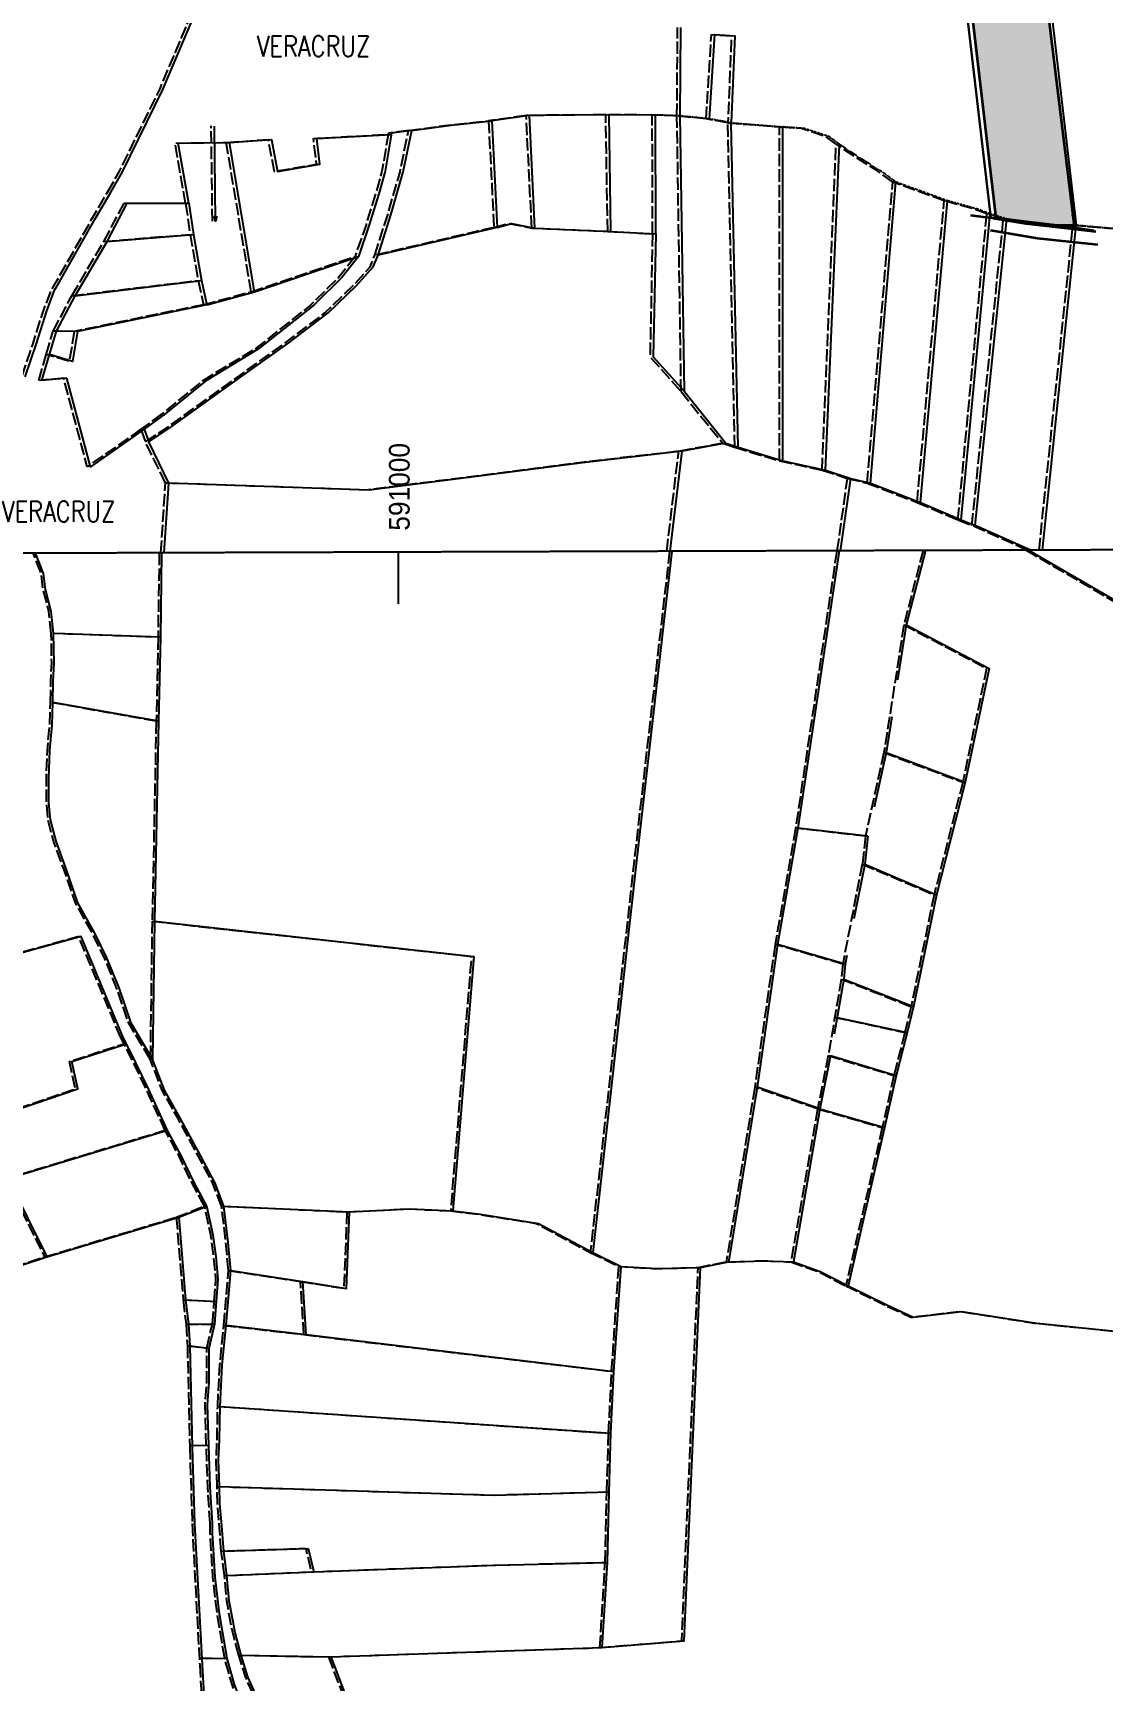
# Model space of a CAD drawing. Header units: millimetres. Extents: x 581621 to 602053, y 1331411 to 1340683.
# Drawn here: x 590658 to 591692, y 1334935 to 1336529 of the extents above; entities that cross this region are included whole.
import ezdxf
from ezdxf.enums import TextEntityAlignment as Align

# ---------------------------------------------------------------- set-up
doc = ezdxf.new("R2010")
doc.units = ezdxf.units.MM
doc.header["$PDMODE"] = 35
doc.header["$PDSIZE"] = 0.5
for name, pattern in [('ACAD_ISO02W100', [15, 12, -3]), ('DGN Style 2', [90.06457, 54.038742, -36.025828]), ('HIDDEN', [0.375, 0.25, -0.125])]:
    doc.linetypes.add(name, pattern=pattern)
for name, color, linetype in [('2', 7, 'Continuous'), ('3', 7, 'Continuous'), ('43', 7, 'Continuous'), ('44', 7, 'Continuous'), ('CVL_CUADCON_TIT', 1, 'Continuous'), ('CVL_PUNTO', 250, 'Continuous'), ('FONDO_MANAGUA', 8, 'ACAD_ISO02W100'), ('MICROS', 14, 'ACAD_ISO02W100')]:
    doc.layers.add(name, color=color, linetype=linetype)
for name, color, linetype, lineweight in [('Level 16', 7, 'Continuous', 0), ('Level 17', 7, 'Continuous', 0), ('PARCELAS', 7, 'Continuous', 0)]:
    doc.layers.add(name, color=color, linetype=linetype, lineweight=lineweight)
doc.styles.add('ROMANS', font='ROMANS', dxfattribs={"height": 0.2})
doc.styles.add('Style-INTL_ENGINEERING', font='INTL_ENGINEERING.shx')

# ---------------------------------------------------------------- blocks, each defined once
blk = doc.blocks.new('*U310')
at = {"layer": 'FONDO_MANAGUA'}
blk.add_lwpolyline([(590822.4, 1336144.5), (590821.3, 1336236.5)], dxfattribs=at)
blk.add_solid([(590822.4, 1336144.5), (590822.4, 1336144.3), (590822.3, 1336144.5)], dxfattribs=at)

msp = doc.modelspace()

# ---------------------------------------------------------------- hatches: boundary and pattern name
h = msp.add_hatch(color=7)
h.dxf.hatch_style = 1
h.paths.add_polyline_path([(591629.4, 1336628.7), (591557.1, 1336622.3), (591588.7, 1336352.1), (591599.3, 1336348.8), (591608.6, 1336347.1), (591629.4, 1336344.7), (591646.1, 1336342.7), (591663.4, 1336342.9), (591664.2, 1336342.9), (591664.3, 1336344.5), (591663.3, 1336352.4)])
h.paths.add_polyline_path([(591663.4, 1336342.9), (591646.3, 1336342.7), (591663.2, 1336340.7)])
h.paths.add_polyline_path([(591664.2, 1336342.8), (591663.7, 1336342.9), (591663.4, 1336342.9), (591663.2, 1336340.7), (591664.2, 1336340.6)])
h.paths.add_polyline_path([(591588.8, 1336351), (591589, 1336349.4), (591596.1, 1336348.5), (591596.1, 1336348.8)], flags=16)
h.paths.add_polyline_path([(591588.7, 1336352.1), (591588.8, 1336351), (591596.1, 1336348.8), (591599.2, 1336348.2), (591599.3, 1336348.8)], flags=17)
h.paths.add_polyline_path([(591599.3, 1336348.8), (591599.2, 1336348.2), (591599.9, 1336348.1), (591608.6, 1336347.1)], flags=17)

# ---------------------------------------------------------------- linework, layer by layer
at = {"layer": '2', "color": 1, "linetype": 'Continuous'}
for p, q in [((591611.9, 1336811.8), (591666.6, 1336342.9)), ((591283.7, 1336448.4), (591284.3, 1336533.9)), ((590834.4, 1336346.5), (590833.4, 1336438.6)), ((591137.8, 1336448.8), (591101.5, 1336443.7)), ((591101.5, 1336443.7), (591106.7, 1336340.6)), ((591214.8, 1336449.5), (591137.8, 1336448.8)), ((591143.2, 1336340), (591137.8, 1336448.8)), ((591216.6, 1336336.8), (591214.8, 1336449.5)), ((591259.8, 1336449.3), (591214.8, 1336449.5)), ((591260.1, 1336334.3), (591259.8, 1336449.3)), ((591287.7, 1336181.9), (591283.7, 1336448.4)), ((591339.5, 1336128.3), (591332.9, 1336441.8)), ((591382.9, 1336114.8), (591382.7, 1336437.8)), ((590872, 1336278.4), (590847.9, 1336422.7)), ((591024, 1336434.4), (591004.6, 1336431.6)), ((591424, 1336106), (591437.5, 1336421)), ((591467.7, 1336093.3), (591492.2, 1336384.4)), ((590729.6, 1336327.1), (590749, 1336364.2)), ((590749, 1336364.2), (590808.5, 1336363.9)), ((590808.5, 1336363.9), (590812.9, 1336333.9)), ((591515.9, 1336074.8), (591542, 1336366.4)), ((591555.4, 1336057.8), (591583.3, 1336353.7)), ((591568.9, 1336052.4), (591599.3, 1336348.8)), ((591633.8, 1336028.6), (591666.6, 1336342.9)), ((590698.6, 1336274.6), (590729.6, 1336327.1)), ((590729.6, 1336327.1), (590812.9, 1336333.9)), ((590812.9, 1336333.9), (590820.6, 1336289.3)), ((591106.7, 1336340.6), (590991.5, 1336313.7)), ((591143.2, 1336340), (591216.6, 1336336.8)), ((591216.6, 1336336.8), (591260.1, 1336334.3)), ((590872, 1336278.4), (590972.4, 1336312.5)), ((590698.6, 1336274.6), (590820.6, 1336289.3)), ((590820.6, 1336289.3), (590825.9, 1336265.9)), ((590825.9, 1336265.9), (590872, 1336278.4)), ((590680.4, 1336240.4), (590698.6, 1336274.6)), ((590825.9, 1336265.9), (590701, 1336240)), ((590673.7, 1336217.8), (590680.4, 1336240.4)), ((590701, 1336240), (590680.4, 1336240.4)), ((590666.5, 1336192.6), (590673.7, 1336217.8)), ((590690.7, 1336194.8), (590666.5, 1336192.6)), ((591287.7, 1336181.9), (591327.8, 1336131.9)), ((590785.6, 1336160.3), (590765.4, 1336145.4)), ((590765.4, 1336145.4), (590769.7, 1336133.4)), ((590789.1, 1336093.4), (590769.7, 1336133.4)), ((591273.8, 1336027.5), (591285.4, 1336124.2)), ((591327.8, 1336131.9), (591285.4, 1336124.2)), ((591327.8, 1336131.9), (591339.5, 1336128.3)), ((591339.5, 1336128.3), (591382.9, 1336114.8)), ((591382.9, 1336114.8), (591424, 1336106)), ((591424, 1336106), (591448.6, 1336098)), ((590784.7, 1336026), (590789.1, 1336093.4)), ((591438.7, 1336028), (591448.6, 1336098)), ((591448.6, 1336098), (591467.7, 1336093.3)), ((591467.7, 1336093.3), (591515.9, 1336074.8)), ((591515.9, 1336074.8), (591555.4, 1336057.8)), ((591555.4, 1336057.8), (591568.9, 1336052.4)), ((591622.3, 1336028.6), (591568.9, 1336052.4))]:
    msp.add_line(p, q, dxfattribs=at)
for points in [[(590733.1, 1336374.7), (590744.3, 1336394.2), (590783.5, 1336474.1), (590818.7, 1336557.4), (590841, 1336608.9)], [(591311.9, 1336445.5), (591317, 1336527.1), (591336.3, 1336526), (591332.9, 1336441.8)], [(591024, 1336434.4), (591062.1, 1336439.5), (591101.5, 1336443.7)], [(590808.5, 1336363.9), (590798.3, 1336422.2), (590847.9, 1336422.7)], [(590847.9, 1336422.7), (590888.3, 1336425.6), (590894.2, 1336394.8), (590935.2, 1336401.7), (590932.2, 1336426.6), (591004.6, 1336430.6)], [(591004.6, 1336431.6), (590998.4, 1336395.1), (590992.2, 1336373), (590982.7, 1336342.2), (590972.4, 1336312.5)], [(590991.5, 1336313.7), (591004.3, 1336353.6), (591015.9, 1336394.2), (591024, 1336434.4)], [(590650.3, 1336196.3), (590661.1, 1336228.5), (590671.1, 1336260), (590678.6, 1336279.8), (590683.4, 1336287.9), (590718, 1336348.8), (590733.1, 1336374.7)], [(590835.6, 1336351.5), (590834.4, 1336346.5), (590833.1, 1336351.5)], [(591106.7, 1336340.6), (591120.6, 1336344.4), (591143.2, 1336340)], [(591260.1, 1336334.3), (591257.6, 1336215.6), (591287.7, 1336181.9)], [(590769.7, 1336133.4), (590792.4, 1336148.3), (590855.3, 1336193.6), (590904.2, 1336228.4), (590943.2, 1336258), (590970.5, 1336284.3), (590986.8, 1336302.5), (590991.5, 1336313.7)], [(590972.4, 1336312.5), (590956.8, 1336292.5), (590929.3, 1336265.4), (590876, 1336223.2), (590825.1, 1336192.4), (590785.6, 1336160.3)], [(590701, 1336240), (590696.1, 1336211.1), (590673.7, 1336217.8)], [(590765.4, 1336145.4), (590713.4, 1336109.3), (590690.7, 1336194.8)], [(591285.4, 1336124.2), (591191.6, 1336113.4), (591066.3, 1336097.2), (590982.9, 1336086.7), (590789.1, 1336093.4)]]:
    msp.add_lwpolyline(points, dxfattribs=at)
at = {"layer": '3', "color": 1, "linetype": 'HIDDEN'}
for p, q in [((591283.7, 1336448.4), (591259.8, 1336449.3)), ((591311.9, 1336445.5), (591283.7, 1336448.4)), ((591332.9, 1336441.8), (591311.9, 1336445.5)), ((591332.9, 1336441.8), (591382.7, 1336437.8)), ((591542, 1336366.4), (591492.2, 1336384.4)), ((591599.3, 1336348.8), (591583.3, 1336353.7))]:
    msp.add_line(p, q, dxfattribs=at)
for points in [[(591437.5, 1336421), (591427.6, 1336428.4), (591403.8, 1336436.2), (591382.7, 1336437.8)], [(591492.2, 1336384.4), (591478.6, 1336394.6), (591458.3, 1336407.2), (591437.5, 1336421)], [(591583.3, 1336353.7), (591571.1, 1336358.3), (591542, 1336366.4)], [(591666.6, 1336342.9), (591633.1, 1336342.5), (591599.3, 1336348.8)], [(591666.6, 1336342.9), (591700.4, 1336339.9), (591729.1, 1336338.5)]]:
    msp.add_lwpolyline(points, dxfattribs=at)
at = {"layer": '43', "color": 1, "linetype": 'Continuous'}
msp.add_lwpolyline([(588422.9, 1340626.4), (595224.2, 1340647.4), (595239, 1336039.8), (588436.6, 1336018.8)], close=True, dxfattribs=at)
at = {"layer": 'CVL_CUADCON_TIT', "color": 1, "lineweight": 35, "ltscale": 0.5}
for p, q in [((591564.4, 1336352.3), (591583.9, 1336349.9)), ((591583.5, 1336338.1), (591629.1, 1336330.2)), ((591629.1, 1336330.2), (591665.4, 1336326.4)), ((591664.2, 1336340.6), (591683.6, 1336337.7)), ((591665.4, 1336326.4), (591687.4, 1336324.1))]:
    msp.add_line(p, q, dxfattribs=at)
at = {"layer": 'CVL_CUADCON_TIT', "color": 1, "lineweight": 30, "ltscale": 0.5, "flags": 128}
msp.add_lwpolyline([(591553.2, 1336612.2), (591583.9, 1336349.9), (591589, 1336349.4), (591557.1, 1336622.3), (591629.4, 1336628.7), (591607.9, 1336826.7), (591532.4, 1336782.1), (591553.2, 1336612.2)], dxfattribs=at)
at = {"layer": 'CVL_CUADCON_TIT', "color": 1, "lineweight": 35, "ltscale": 0.5, "flags": 128}
msp.add_lwpolyline([(591557.1, 1336622.3), (591629.4, 1336628.7), (591663.3, 1336352.4), (591664.3, 1336344.5), (591664.2, 1336340.6), (591629.4, 1336344.7), (591589, 1336349.4), (591557.1, 1336622.3)], close=True, dxfattribs=at)
msp.add_lwpolyline([(591585.8, 1336349.7), (591617.7, 1336344.3), (591666, 1336338.8), (591685.5, 1336336.6)], dxfattribs=at)
at = {"layer": 'CVL_PUNTO', "color": 1, "lineweight": 35, "ltscale": 0.5}
for p in [(591589, 1336349.4), (591629.4, 1336344.7), (591663.3, 1336352.4), (591664.3, 1336344.5), (591664.2, 1336340.6)]:
    msp.add_point(p, dxfattribs=at)
at = {"layer": 'FONDO_MANAGUA', "color": 1}
for p, q in [((591280.5, 1336448.4), (591281.1, 1336533.8)), ((591134.7, 1336448.8), (591098.3, 1336443.6)), ((591098.3, 1336443.6), (591103.5, 1336340.6)), ((591211.6, 1336449.5), (591134.7, 1336448.8)), ((591140.1, 1336340), (591134.7, 1336448.8)), ((591213.5, 1336336.8), (591211.6, 1336449.5)), ((591256.6, 1336449.3), (591211.6, 1336449.5)), ((591256.9, 1336334.3), (591256.6, 1336449.3)), ((591280.5, 1336448.4), (591256.6, 1336449.3)), ((591284.5, 1336181.9), (591280.5, 1336448.4)), ((591308.7, 1336445.5), (591280.5, 1336448.4)), ((591329.7, 1336441.8), (591308.7, 1336445.5)), ((591336.3, 1336128.2), (591329.7, 1336441.8)), ((591329.7, 1336441.8), (591379.5, 1336437.8)), ((591379.7, 1336114.8), (591379.5, 1336437.8)), ((590868.8, 1336278.4), (590844.7, 1336422.7)), ((591020.8, 1336434.3), (591001.5, 1336431.6)), ((591420.8, 1336106), (591434.3, 1336421)), ((591464.5, 1336093.3), (591489.1, 1336384.4)), ((591538.8, 1336366.3), (591489.1, 1336384.4)), ((590726.4, 1336327.1), (590745.9, 1336364.2)), ((590745.9, 1336364.2), (590805.3, 1336363.9)), ((590805.3, 1336363.9), (590809.8, 1336333.9)), ((591512.7, 1336074.8), (591538.8, 1336366.3)), ((591552.2, 1336057.8), (591580.1, 1336353.7)), ((591565.7, 1336052.4), (591596.1, 1336348.8)), ((591596.1, 1336348.8), (591580.1, 1336353.7)), ((591630.6, 1336028.6), (591663.4, 1336342.9)), ((590695.4, 1336274.6), (590726.4, 1336327.1)), ((590726.4, 1336327.1), (590809.8, 1336333.9)), ((590809.8, 1336333.9), (590817.5, 1336289.3)), ((591103.5, 1336340.6), (590988.3, 1336313.7)), ((591140.1, 1336340), (591213.5, 1336336.8)), ((591213.5, 1336336.8), (591256.9, 1336334.3)), ((590868.8, 1336278.4), (590969.2, 1336312.5)), ((590695.4, 1336274.6), (590817.5, 1336289.3)), ((590817.5, 1336289.3), (590822.7, 1336265.9)), ((590822.7, 1336265.9), (590868.8, 1336278.4)), ((590677.3, 1336240.4), (590695.4, 1336274.6)), ((590822.7, 1336265.9), (590697.8, 1336240)), ((590670.6, 1336217.8), (590677.3, 1336240.4)), ((590697.8, 1336240), (590677.3, 1336240.4)), ((590663.4, 1336192.6), (590670.6, 1336217.8)), ((590687.5, 1336194.8), (590663.4, 1336192.6)), ((591284.5, 1336181.9), (591324.7, 1336131.9)), ((590782.4, 1336160.3), (590762.2, 1336145.4)), ((590762.2, 1336145.4), (590766.5, 1336133.4)), ((590785.9, 1336093.4), (590766.5, 1336133.4)), ((591270.6, 1336027.5), (591282.2, 1336124.2)), ((591324.7, 1336131.9), (591282.2, 1336124.2)), ((591324.7, 1336131.9), (591336.3, 1336128.2)), ((591336.3, 1336128.2), (591379.7, 1336114.8)), ((591379.7, 1336114.8), (591420.8, 1336106)), ((591420.8, 1336106), (591445.4, 1336098)), ((590781.5, 1336026), (590785.9, 1336093.4)), ((591435.5, 1336028), (591445.4, 1336098)), ((591445.4, 1336098), (591464.5, 1336093.3)), ((591464.5, 1336093.3), (591512.7, 1336074.8)), ((591512.7, 1336074.8), (591552.2, 1336057.8)), ((591552.2, 1336057.8), (591565.7, 1336052.4)), ((591619.2, 1336028.6), (591565.7, 1336052.4)), ((590779.9, 1336026), (590778.7, 1335944.3)), ((591435, 1336028), (591395.2, 1335759.8)), ((591518.4, 1336028.3), (591499.9, 1335956.4)), ((590778.7, 1335944.3), (590675.5, 1335948.1)), ((590778.7, 1335944.3), (590777, 1335863.1)), ((591499.9, 1335956.4), (591480.6, 1335832.9)), ((590777, 1335863.1), (590674.8, 1335881.4)), ((590777, 1335863.1), (590773, 1335669.8)), ((591480.6, 1335832.9), (591462.8, 1335752)), ((591480.6, 1335832.9), (591556.8, 1335804.2)), ((591556.8, 1335804.2), (591529.1, 1335695.4)), ((591395.2, 1335759.8), (591375.4, 1335647.4)), ((591462.8, 1335752), (591395.2, 1335759.8)), ((591462.8, 1335752), (591459.7, 1335725)), ((591459.7, 1335725), (591440.7, 1335628.4)), ((591459.7, 1335725), (591529.1, 1335695.4)), ((591529.1, 1335695.4), (591506.9, 1335587.3)), ((590773, 1335669.8), (590771.1, 1335536.5)), ((591375.4, 1335647.4), (591355.7, 1335509.3)), ((591440.7, 1335628.4), (591375.4, 1335647.4)), ((591440.7, 1335628.4), (591439.4, 1335613.9)), ((591439.4, 1335613.9), (591426.7, 1335539.9)), ((591439.4, 1335613.9), (591506.9, 1335587.3)), ((591506.9, 1335587.3), (591500.8, 1335562.3)), ((591433.1, 1335576.9), (591500.8, 1335562.3)), ((591500.8, 1335562.3), (591490.3, 1335520.7)), ((591426.7, 1335539.9), (591416.5, 1335488.5)), ((591426.7, 1335539.9), (591490.3, 1335520.7)), ((591490.3, 1335520.7), (591479, 1335470.3)), ((591355.7, 1335509.3), (591328.1, 1335339.9)), ((591416.5, 1335488.5), (591355.7, 1335509.3)), ((591416.5, 1335488.5), (591390.7, 1335340.5)), ((591416.5, 1335488.5), (591479, 1335470.3)), ((591479, 1335470.3), (591443.8, 1335317.3)), ((590796.4, 1335383.6), (590823.7, 1335394.4)), ((590840.2, 1335394.4), (590961.7, 1335388.8)), ((590669, 1335345.2), (590796.4, 1335383.6)), ((590796.4, 1335383.6), (590803.1, 1335303.9)), ((590525, 1335298.9), (590669, 1335345.2)), ((591196.7, 1335349.6), (591224.2, 1335336.1)), ((591300.9, 1335335.1), (591326.4, 1335340.2)), ((590842.4, 1335279.1), (590846.9, 1335332.1)), ((590846.9, 1335332.1), (590916.5, 1335321.5)), ((591217.3, 1335234.6), (591224.2, 1335336.1)), ((590919.7, 1335270.1), (590916.5, 1335321.5)), ((590803.1, 1335303.9), (590805.8, 1335280.2)), ((590803.1, 1335303.9), (590833.1, 1335302.3)), ((590831.3, 1335280.4), (590833.1, 1335302.3)), ((590805.8, 1335280.2), (590831.3, 1335280.4)), ((590805.8, 1335280.2), (590807.1, 1335259.4)), ((590825.9, 1335257.1), (590831.3, 1335280.4)), ((590842.4, 1335279.1), (590919.7, 1335270.1)), ((590807.1, 1335259.4), (590809.4, 1335161.4)), ((590807.1, 1335259.4), (590825.9, 1335257.1)), ((590919.7, 1335270.1), (591217.3, 1335234.6)), ((591214.4, 1335174.8), (591217.3, 1335234.6)), ((590836.4, 1335200.8), (591214.4, 1335174.8)), ((590809.3, 1335163), (590825.4, 1335163.2)), ((591212.7, 1335118.1), (591214.4, 1335174.8)), ((590809.4, 1335161.4), (590811.7, 1335087.4)), ((590836, 1335123.2), (591101.9, 1335115)), ((591101.9, 1335115), (591212.7, 1335118.1)), ((591211, 1335049.9), (591212.7, 1335118.1)), ((590811.7, 1335087.4), (590819, 1334950.5)), ((590842.9, 1335037.2), (590839.9, 1335060.9)), ((590842.9, 1335037.2), (590927, 1335040.8)), ((590927, 1335040.8), (591103, 1335047.3)), ((591103, 1335047.3), (591211, 1335049.9)), ((591206, 1334967.5), (591211, 1335049.9)), ((590818.7, 1334957.4), (590843.2, 1334957.1)), ((590856.9, 1334960.1), (590943.4, 1334958.6)), ((590943.4, 1334958.6), (591206, 1334967.5)), ((590943.4, 1334958.6), (590957.3, 1334922.2)), ((590819, 1334950.5), (590840.8, 1334589))]:
    msp.add_line(p, q, dxfattribs=at)
at = {"layer": 'FONDO_MANAGUA', "color": 1, "flags": 128}
for points in [[(590729.9, 1336374.7), (590741.2, 1336394.2), (590780.4, 1336474.1), (590815.5, 1336557.4), (590837.8, 1336608.9)], [(591308.7, 1336445.5), (591313.8, 1336527.1), (591333.1, 1336526), (591329.7, 1336441.8)], [(591020.8, 1336434.3), (591058.9, 1336439.5), (591098.3, 1336443.6)], [(591434.3, 1336421), (591424.5, 1336428.4), (591400.6, 1336436.1), (591379.5, 1336437.8)], [(590805.3, 1336363.9), (590795.1, 1336422.2), (590844.7, 1336422.7)], [(590844.7, 1336422.7), (590885.1, 1336425.6), (590891.1, 1336394.8), (590932, 1336401.7), (590929, 1336426.6), (591001.5, 1336430.6)], [(591001.5, 1336431.6), (590995.2, 1336395), (590989, 1336373), (590979.5, 1336342.2), (590969.2, 1336312.5)], [(590988.3, 1336313.7), (591001.1, 1336353.6), (591012.7, 1336394.2), (591020.8, 1336434.3)], [(591489.1, 1336384.4), (591475.4, 1336394.6), (591455.1, 1336407.2), (591434.3, 1336421)], [(590647.1, 1336196.3), (590657.9, 1336228.5), (590667.9, 1336260), (590675.4, 1336279.8), (590680.3, 1336287.9), (590714.8, 1336348.8), (590729.9, 1336374.7)], [(591580.1, 1336353.7), (591568, 1336358.3), (591538.8, 1336366.3)], [(591103.5, 1336340.6), (591117.5, 1336344.4), (591140.1, 1336340)], [(591663.4, 1336342.9), (591629.9, 1336342.5), (591596.1, 1336348.8)], [(591663.4, 1336342.9), (591697.2, 1336339.9), (591725.9, 1336338.5)], [(591256.9, 1336334.3), (591254.4, 1336215.6), (591284.5, 1336181.9)], [(590766.5, 1336133.4), (590789.2, 1336148.3), (590852.1, 1336193.5), (590901, 1336228.4), (590940, 1336258), (590967.3, 1336284.3), (590983.7, 1336302.5), (590988.3, 1336313.7)], [(590969.2, 1336312.5), (590953.6, 1336292.5), (590926.1, 1336265.4), (590872.8, 1336223.2), (590821.9, 1336192.4), (590782.4, 1336160.3)], [(590697.8, 1336240), (590692.9, 1336211.1), (590670.6, 1336217.8)], [(590762.2, 1336145.4), (590710.3, 1336109.3), (590687.5, 1336194.8)], [(591282.2, 1336124.2), (591188.4, 1336113.4), (591063.1, 1336097.2), (590979.7, 1336086.7), (590785.9, 1336093.4)], [(590675.5, 1335948.1), (590673.3, 1335969.2), (590667.7, 1335990.6), (590665.7, 1336006.1), (590658.1, 1336025.6)], [(591273.3, 1336027.5), (591239.1, 1335728.3), (591196.7, 1335349.6)], [(591618.1, 1336028.6), (591713, 1335973.3), (591784.4, 1335937.5), (591855, 1335905.3)], [(590674.8, 1335881.4), (590675.1, 1335901.5), (590675.9, 1335919.6), (590675.5, 1335948.1)], [(591499.9, 1335956.4), (591579.9, 1335914.3), (591556.8, 1335804.2)], [(590771.1, 1335536.5), (590750.4, 1335571.4), (590738.7, 1335605.5), (590726.6, 1335635), (590715.5, 1335657.7), (590698.8, 1335687.5), (590687.9, 1335719.6), (590677.8, 1335747.1), (590672.3, 1335767.7), (590671, 1335784.5), (590670.8, 1335807.7), (590671.7, 1335835.1), (590674, 1335859.3), (590674.8, 1335881.4)], [(590773, 1335669.8), (591081.7, 1335635.8), (591061.6, 1335389.8)], [(590742.7, 1335557.4), (590702, 1335654.9), (590630.8, 1335635.3)], [(590643.1, 1335488.7), (590698.9, 1335507.7), (590693.1, 1335534.1), (590745.9, 1335551.4)], [(590785.7, 1335467.5), (590767.2, 1335507.8), (590749, 1335545.5), (590742.7, 1335557.4)], [(590840.2, 1335394.4), (590831.3, 1335417.3), (590815.1, 1335447.4), (590797.4, 1335480.2), (590782.7, 1335506.5), (590771.1, 1335536.5)], [(590785.7, 1335467.5), (590631.5, 1335420.5), (590669, 1335345.2)], [(590823.7, 1335394.4), (590811, 1335417.9), (590799.1, 1335442.8), (590785.7, 1335467.5)], [(590833.1, 1335302.3), (590834.7, 1335323.9), (590832.7, 1335345.6), (590829.9, 1335366.4), (590823.7, 1335394.4)], [(590846.9, 1335332.1), (590844.2, 1335359.3), (590840.2, 1335394.4)], [(590916.5, 1335321.5), (590958.7, 1335314.8), (590961.7, 1335388.8)], [(590961.7, 1335388.8), (591020.2, 1335391.7), (591061.6, 1335389.8)], [(591061.6, 1335389.8), (591088.3, 1335386.5), (591144.4, 1335377.7), (591196.7, 1335349.6)], [(591326.4, 1335340.2), (591361.2, 1335341.6), (591390.7, 1335340.5)], [(591390.7, 1335340.5), (591416.8, 1335331.1), (591443.8, 1335317.3)], [(591206, 1334967.5), (591285.1, 1334974.2), (591300.9, 1335335.1)], [(591224.2, 1335336.1), (591259.5, 1335333.9), (591300.9, 1335335.1)], [(591443.8, 1335317.3), (591481.1, 1335298.9), (591506.7, 1335286.9), (591553.5, 1335292.6), (591626.2, 1335281.3), (591761.7, 1335267.5)], [(590836.4, 1335200.8), (590838.5, 1335240.5), (590842.4, 1335279.1)], [(590829, 1335087.9), (590826.8, 1335122.5), (590825.4, 1335163.2), (590824.2, 1335202.4), (590825.8, 1335224), (590825.9, 1335257.1)], [(590836, 1335123.2), (590835, 1335148.7), (590835.8, 1335168.5), (590836.4, 1335200.8)], [(590839.9, 1335060.9), (590837.7, 1335089.1), (590836.2, 1335106.5), (590836, 1335123.2)], [(590843.2, 1334957.1), (590835.9, 1335000.3), (590831.7, 1335035.7), (590829.2, 1335078), (590829, 1335087.9)], [(590839.9, 1335060.9), (590921.5, 1335063.5), (590927, 1335040.8)], [(590856.9, 1334960.1), (590850.9, 1334982), (590845.1, 1335012.8), (590842.9, 1335037.2)], [(591075.6, 1334524.9), (591066.3, 1334588.7), (591059.8, 1334624.4), (591046.4, 1334659), (591037.8, 1334691.1), (591033.8, 1334707.3), (591006.4, 1334724.2), (590979, 1334744.6), (590949.5, 1334772.4), (590921.4, 1334804), (590891, 1334845), (590866.7, 1334889.4), (590850.3, 1334931.9), (590843.2, 1334957.1)], [(590870.6, 1334922.9), (590863.3, 1334939.2), (590856.9, 1334960.1)]]:
    msp.add_lwpolyline(points, dxfattribs=at)
at = {"layer": 'Level 16', "color": 1, "linetype": 'Continuous', "lineweight": -3}
msp.add_lwpolyline([(588435.7, 1336018.8), (595238.1, 1336039.8), (595252.8, 1331432.1), (588449.4, 1331411.2), (588435.7, 1336018.8)], dxfattribs=at)
at = {"layer": 'Level 17', "color": 1, "linetype": 'Continuous', "lineweight": -3}
msp.add_line((591011.1, 1335976.7), (591011.1, 1336026.7), dxfattribs=at)
at = {"layer": 'PARCELAS', "color": 1, "linetype": 'Continuous', "lineweight": -3}
for p, q in [((590782.2, 1336026), (590781, 1335944.3)), ((591437.3, 1336028), (591397.5, 1335759.8)), ((591520.7, 1336028.3), (591502.2, 1335956.5)), ((590781, 1335944.3), (590677.8, 1335948.1)), ((590781, 1335944.3), (590779.3, 1335863.1)), ((590779.3, 1335863.1), (590677.1, 1335881.4)), ((590779.3, 1335863.1), (590775.3, 1335669.8)), ((591482.9, 1335832.9), (591559.1, 1335804.2)), ((591559.1, 1335804.2), (591531.3, 1335695.4)), ((591397.5, 1335759.8), (591377.7, 1335647.4)), ((591465.1, 1335752), (591397.5, 1335759.8)), ((591462, 1335725), (591531.3, 1335695.4)), ((591531.3, 1335695.4), (591509.2, 1335587.3)), ((590775.3, 1335669.8), (590773.4, 1335536.5)), ((591377.7, 1335647.4), (591358, 1335509.3)), ((591443, 1335628.4), (591377.7, 1335647.4)), ((591441.7, 1335613.9), (591509.2, 1335587.3)), ((591509.2, 1335587.3), (591503.1, 1335562.3)), ((591435.4, 1335576.9), (591503.1, 1335562.3)), ((591503.1, 1335562.3), (591492.5, 1335520.7)), ((591429, 1335539.9), (591418.7, 1335488.5)), ((591429, 1335539.9), (591492.5, 1335520.7)), ((591492.5, 1335520.7), (591481.2, 1335470.3)), ((591358, 1335509.3), (591330.4, 1335339.9)), ((591418.7, 1335488.5), (591358, 1335509.3)), ((591418.7, 1335488.5), (591393, 1335340.5)), ((591418.7, 1335488.5), (591481.2, 1335470.3)), ((591481.2, 1335470.3), (591446.1, 1335317.3)), ((590798.7, 1335383.6), (590825.9, 1335394.4)), ((590842.5, 1335394.4), (590964, 1335388.8)), ((590671.3, 1335345.2), (590798.7, 1335383.6)), ((590798.7, 1335383.6), (590805.4, 1335303.9)), ((590527.3, 1335298.9), (590671.3, 1335345.2)), ((591199, 1335349.6), (591226.5, 1335336.1)), ((591303.2, 1335335.1), (591328.7, 1335340.2)), ((590844.7, 1335279.2), (590849.2, 1335332.1)), ((590849.2, 1335332.1), (590918.8, 1335321.5)), ((591219.6, 1335234.6), (591226.5, 1335336.1)), ((590922, 1335270.1), (590918.8, 1335321.5)), ((590805.4, 1335303.9), (590808.1, 1335280.3)), ((590805.4, 1335303.9), (590835.4, 1335302.3)), ((590833.6, 1335280.5), (590835.4, 1335302.3)), ((590808.1, 1335280.3), (590833.6, 1335280.5)), ((590808.1, 1335280.3), (590809.4, 1335259.4)), ((590828.2, 1335257.1), (590833.6, 1335280.5)), ((590844.7, 1335279.2), (590922, 1335270.1)), ((590809.4, 1335259.4), (590811.7, 1335161.4)), ((590809.4, 1335259.4), (590828.2, 1335257.1)), ((590922, 1335270.1), (591219.6, 1335234.6)), ((591216.7, 1335174.8), (591219.6, 1335234.6)), ((590838.7, 1335200.8), (591216.7, 1335174.8)), ((590811.6, 1335163), (590827.7, 1335163.2)), ((591215, 1335118.1), (591216.7, 1335174.8)), ((590811.7, 1335161.4), (590814, 1335087.4)), ((590838.3, 1335123.2), (591104.2, 1335115)), ((591104.2, 1335115), (591215, 1335118.1)), ((591213.3, 1335049.9), (591215, 1335118.1)), ((590814, 1335087.4), (590821.3, 1334950.5)), ((590845.2, 1335037.2), (590842.2, 1335060.9)), ((590845.2, 1335037.2), (590929.3, 1335040.9)), ((590929.3, 1335040.9), (591105.3, 1335047.3)), ((591105.3, 1335047.3), (591213.3, 1335049.9)), ((591208.3, 1334967.5), (591213.3, 1335049.9)), ((590821, 1334957.4), (590845.5, 1334957.1)), ((590859.2, 1334960.1), (590945.7, 1334958.6)), ((590945.7, 1334958.6), (591208.3, 1334967.5)), ((590945.7, 1334958.6), (590959.6, 1334922.2)), ((590821.3, 1334950.5), (590843.1, 1334589))]:
    msp.add_line(p, q, dxfattribs=at)
at = {"layer": 'PARCELAS', "color": 1, "linetype": 'DGN Style 2', "lineweight": -3}
for p, q in [((591502.2, 1335956.5), (591482.9, 1335832.9)), ((591482.9, 1335832.9), (591465.1, 1335752)), ((591465.1, 1335752), (591462, 1335725)), ((591462, 1335725), (591443, 1335628.4)), ((591443, 1335628.4), (591441.7, 1335613.9)), ((591441.7, 1335613.9), (591429, 1335539.9))]:
    msp.add_line(p, q, dxfattribs=at)
at = {"layer": 'PARCELAS', "color": 1, "linetype": 'Continuous', "lineweight": -3}
for points in [[(590677.8, 1335948.1), (590675.5, 1335969.2), (590670, 1335990.6), (590668, 1336006.1), (590660.4, 1336025.6)], [(591275.6, 1336027.5), (591241.4, 1335728.3), (591199, 1335349.6)], [(591620.4, 1336028.6), (591715.3, 1335973.3), (591786.6, 1335937.5), (591857.2, 1335905.3)], [(590677.1, 1335881.4), (590677.4, 1335901.5), (590678.2, 1335919.6), (590677.8, 1335948.1)], [(591502.2, 1335956.5), (591582.2, 1335914.3), (591559.1, 1335804.2)], [(590773.4, 1335536.5), (590752.6, 1335571.4), (590741, 1335605.5), (590728.9, 1335635.1), (590717.8, 1335657.7), (590701.1, 1335687.5), (590690.2, 1335719.6), (590680.1, 1335747.1), (590674.6, 1335767.7), (590673.3, 1335784.5), (590673.1, 1335807.7), (590674, 1335835.1), (590676.3, 1335859.3), (590677.1, 1335881.4)], [(590775.3, 1335669.8), (591084, 1335635.8), (591063.9, 1335389.8)], [(590745, 1335557.4), (590704.3, 1335655), (590633.1, 1335635.3)], [(590645.4, 1335488.7), (590701.1, 1335507.7), (590695.4, 1335534.1), (590748.1, 1335551.4)], [(590788, 1335467.5), (590769.5, 1335507.8), (590751.3, 1335545.5), (590745, 1335557.4)], [(590842.5, 1335394.4), (590833.6, 1335417.3), (590817.4, 1335447.4), (590799.7, 1335480.2), (590785, 1335506.5), (590773.4, 1335536.5)], [(590788, 1335467.5), (590633.8, 1335420.6), (590671.3, 1335345.2)], [(590825.9, 1335394.4), (590813.3, 1335417.9), (590801.4, 1335442.8), (590788, 1335467.5)], [(590835.4, 1335302.3), (590837, 1335323.9), (590835, 1335345.6), (590832.2, 1335366.4), (590825.9, 1335394.4)], [(590849.2, 1335332.1), (590846.5, 1335359.3), (590842.5, 1335394.4)], [(590918.8, 1335321.5), (590961, 1335314.8), (590964, 1335388.8)], [(590964, 1335388.8), (591022.5, 1335391.7), (591063.9, 1335389.8)], [(591063.9, 1335389.8), (591090.6, 1335386.5), (591146.7, 1335377.7), (591199, 1335349.6)], [(591328.7, 1335340.2), (591363.5, 1335341.6), (591393, 1335340.5)], [(591393, 1335340.5), (591419.1, 1335331.1), (591446.1, 1335317.3)], [(591208.3, 1334967.5), (591287.4, 1334974.2), (591303.2, 1335335.1)], [(591226.5, 1335336.1), (591261.8, 1335334), (591303.2, 1335335.1)], [(591446.1, 1335317.3), (591483.4, 1335298.9), (591509, 1335286.9), (591555.8, 1335292.6), (591628.5, 1335281.3), (591764, 1335267.5)], [(590838.7, 1335200.8), (590840.8, 1335240.5), (590844.7, 1335279.2)], [(590831.3, 1335087.9), (590829.1, 1335122.5), (590827.7, 1335163.2), (590826.5, 1335202.4), (590828.1, 1335224), (590828.2, 1335257.1)], [(590838.3, 1335123.2), (590837.3, 1335148.7), (590838.1, 1335168.5), (590838.7, 1335200.8)], [(590842.2, 1335060.9), (590840, 1335089.1), (590838.5, 1335106.5), (590838.3, 1335123.2)], [(590845.5, 1334957.1), (590838.2, 1335000.3), (590834, 1335035.7), (590831.5, 1335078.1), (590831.3, 1335087.9)], [(590842.2, 1335060.9), (590923.8, 1335063.5), (590929.3, 1335040.9)], [(590859.2, 1334960.1), (590853.2, 1334982), (590847.4, 1335012.8), (590845.2, 1335037.2)], [(591077.8, 1334524.9), (591068.6, 1334588.7), (591062.1, 1334624.4), (591048.7, 1334659), (591040.1, 1334691.1), (591036.1, 1334707.4), (591008.7, 1334724.2), (590981.3, 1334744.6), (590951.8, 1334772.4), (590923.7, 1334804), (590893.3, 1334845), (590869, 1334889.4), (590852.6, 1334931.9), (590845.5, 1334957.1)], [(590872.9, 1334922.9), (590865.5, 1334939.2), (590859.2, 1334960.1)]]:
    msp.add_lwpolyline(points, dxfattribs=at)

# ---------------------------------------------------------------- block references
at = {"layer": 'MICROS', "color": 1, "linetype": 'Continuous'}
msp.add_blockref('*U310', (8.9, 202.2), dxfattribs=at)

# ---------------------------------------------------------------- texts
at = {"layer": '44', "color": 7, "linetype": 'Continuous', "style": 'ROMANS', "width": 0.8}
msp.add_text('VERACRUZ', height=20, dxfattribs=at).set_placement((590929, 1336515.8), align=Align.MIDDLE)
at = {"layer": '44', "color": 1, "linetype": 'Continuous', "style": 'ROMANS', "width": 0.8}
msp.add_text('VERACRUZ', height=20, dxfattribs=at).set_placement((590682.6, 1336066), align=Align.MIDDLE)
at = {"layer": 'Level 17', "color": 1, "linetype": 'Continuous', "lineweight": -3, "style": 'Style-INTL_ENGINEERING', "width": 0.95}
msp.add_text('591000', height=20, rotation=90, dxfattribs=at).set_placement((591012, 1336089.8), align=Align.MIDDLE_CENTER)

doc.saveas('drawing.dxf')
